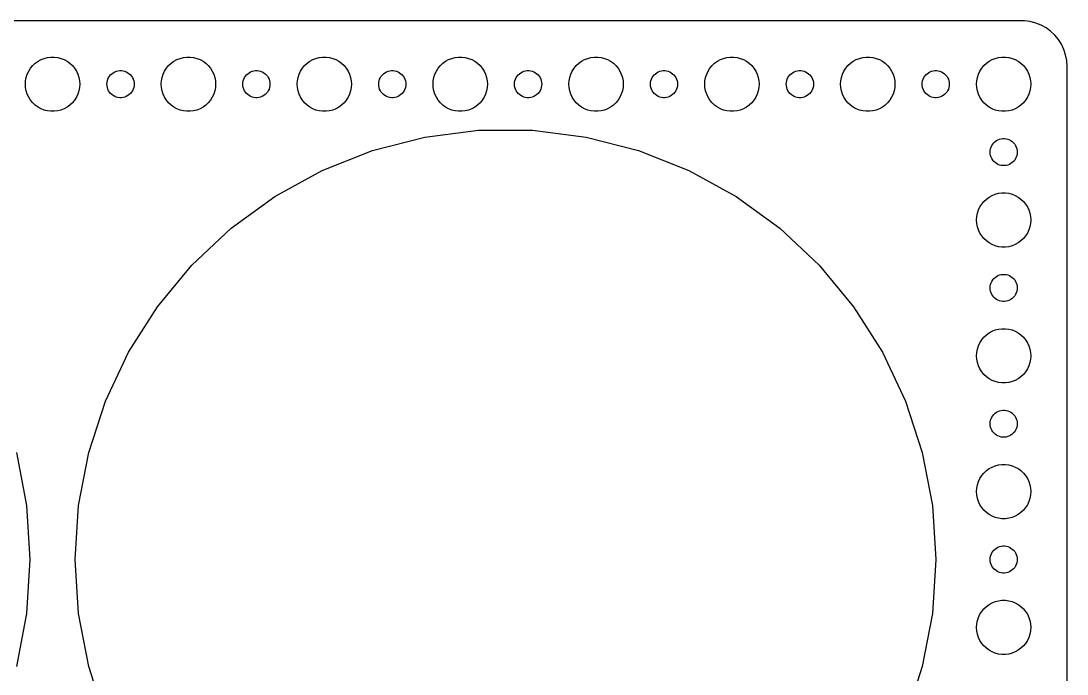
# Model space of a CAD drawing. Header units: metres. Extents: x -112 to 112, y -59 to 59.
# Drawn here: x -3.5 to 112, y -12.7 to 59.5 of the extents above; entities that cross this region are included whole.
import ezdxf

# ---------------------------------------------------------------- set-up
doc = ezdxf.new("R2010")
doc.units = ezdxf.units.M

msp = doc.modelspace()

# ---------------------------------------------------------------- linework, layer by layer
for p, q in [((107.314, 59.4901), (-107.314, 59.4901)), ((107.937, 59.4114), (107.314, 59.4901)), ((108.545, 59.2553), (107.937, 59.4114)), ((109.129, 59.0241), (108.545, 59.2553)), ((109.679, 58.7216), (109.129, 59.0241)), ((110.187, 58.3526), (109.679, 58.7216)), ((110.645, 57.9227), (110.187, 58.3526)), ((111.045, 57.4389), (110.645, 57.9227)), ((111.382, 56.9088), (111.045, 57.4389)), ((111.649, 56.3406), (111.382, 56.9088)), ((-0.92705, 55.3532), (-0.56213, 55.4469)), ((-0.56213, 55.4469), (-0.18837, 55.4941)), ((-0.18837, 55.4941), (0.18837, 55.4941)), ((0.18837, 55.4941), (0.56213, 55.4469)), ((0.56213, 55.4469), (0.92705, 55.3532)), ((14.0729, 55.3532), (14.4379, 55.4469)), ((14.4379, 55.4469), (14.8116, 55.4941)), ((14.8116, 55.4941), (15.1884, 55.4941)), ((15.1884, 55.4941), (15.5621, 55.4469)), ((15.5621, 55.4469), (15.927, 55.3532)), ((29.0729, 55.3532), (29.4379, 55.4469)), ((29.4379, 55.4469), (29.8116, 55.4941)), ((29.8116, 55.4941), (30.1884, 55.4941)), ((30.1884, 55.4941), (30.5621, 55.4469)), ((30.5621, 55.4469), (30.927, 55.3532)), ((44.0729, 55.3532), (44.4379, 55.4469)), ((44.4379, 55.4469), (44.8116, 55.4941)), ((44.8116, 55.4941), (45.1884, 55.4941)), ((45.1884, 55.4941), (45.5621, 55.4469)), ((45.5621, 55.4469), (45.927, 55.3532)), ((59.0729, 55.3532), (59.4379, 55.4469)), ((59.4379, 55.4469), (59.8116, 55.4941)), ((59.8116, 55.4941), (60.1884, 55.4941)), ((60.1884, 55.4941), (60.5621, 55.4469)), ((60.5621, 55.4469), (60.927, 55.3532)), ((74.073, 55.3532), (74.4379, 55.4469)), ((74.4379, 55.4469), (74.8116, 55.4941)), ((74.8116, 55.4941), (75.1884, 55.4941)), ((75.1884, 55.4941), (75.5621, 55.4469)), ((75.5621, 55.4469), (75.927, 55.3532)), ((89.073, 55.3532), (89.4379, 55.4469)), ((89.4379, 55.4469), (89.8116, 55.4941)), ((89.8116, 55.4941), (90.1884, 55.4941)), ((90.1884, 55.4941), (90.5621, 55.4469)), ((90.5621, 55.4469), (90.927, 55.3532)), ((104.073, 55.3532), (104.438, 55.4469)), ((104.438, 55.4469), (104.812, 55.4941)), ((104.812, 55.4941), (105.188, 55.4941)), ((105.188, 55.4941), (105.562, 55.4469)), ((105.562, 55.4469), (105.927, 55.3532)), ((111.843, 55.7434), (111.649, 56.3406)), ((111.961, 55.1267), (111.843, 55.7434)), ((-2.42705, 54.2634), (-2.1869, 54.5536)), ((-2.1869, 54.5536), (-1.91226, 54.8115)), ((-1.91226, 54.8115), (-1.60747, 55.033)), ((-1.60747, 55.033), (-1.27733, 55.2145)), ((-1.27733, 55.2145), (-0.92705, 55.3532)), ((0.92705, 55.3532), (1.27733, 55.2145)), ((1.27733, 55.2145), (1.60747, 55.033)), ((1.60747, 55.033), (1.91226, 54.8115)), ((1.91226, 54.8115), (2.1869, 54.5536)), ((2.1869, 54.5536), (2.42705, 54.2634)), ((12.5729, 54.2634), (12.8131, 54.5536)), ((12.8131, 54.5536), (13.0877, 54.8115)), ((13.0877, 54.8115), (13.3925, 55.033)), ((13.3925, 55.033), (13.7227, 55.2145)), ((13.7227, 55.2145), (14.0729, 55.3532)), ((15.927, 55.3532), (16.2773, 55.2145)), ((16.2773, 55.2145), (16.6075, 55.033)), ((16.6075, 55.033), (16.9123, 54.8115)), ((16.9123, 54.8115), (17.1869, 54.5536)), ((17.1869, 54.5536), (17.427, 54.2634)), ((27.5729, 54.2634), (27.8131, 54.5536)), ((27.8131, 54.5536), (28.0877, 54.8115)), ((28.0877, 54.8115), (28.3925, 55.033)), ((28.3925, 55.033), (28.7227, 55.2145)), ((28.7227, 55.2145), (29.0729, 55.3532)), ((30.927, 55.3532), (31.2773, 55.2145)), ((31.2773, 55.2145), (31.6075, 55.033)), ((31.6075, 55.033), (31.9123, 54.8115)), ((31.9123, 54.8115), (32.1869, 54.5536)), ((32.1869, 54.5536), (32.427, 54.2634)), ((42.5729, 54.2634), (42.8131, 54.5536)), ((42.8131, 54.5536), (43.0877, 54.8115)), ((43.0877, 54.8115), (43.3925, 55.033)), ((43.3925, 55.033), (43.7227, 55.2145)), ((43.7227, 55.2145), (44.0729, 55.3532)), ((45.927, 55.3532), (46.2773, 55.2145)), ((46.2773, 55.2145), (46.6075, 55.033)), ((46.6075, 55.033), (46.9123, 54.8115)), ((46.9123, 54.8115), (47.1869, 54.5536)), ((47.1869, 54.5536), (47.427, 54.2634)), ((57.5729, 54.2634), (57.8131, 54.5536)), ((57.8131, 54.5536), (58.0877, 54.8115)), ((58.0877, 54.8115), (58.3925, 55.033)), ((58.3925, 55.033), (58.7227, 55.2145)), ((58.7227, 55.2145), (59.0729, 55.3532)), ((60.927, 55.3532), (61.2773, 55.2145)), ((61.2773, 55.2145), (61.6075, 55.033)), ((61.6075, 55.033), (61.9123, 54.8115)), ((61.9123, 54.8115), (62.1869, 54.5536)), ((62.1869, 54.5536), (62.427, 54.2634)), ((72.573, 54.2634), (72.8131, 54.5536)), ((72.8131, 54.5536), (73.0877, 54.8115)), ((73.0877, 54.8115), (73.3925, 55.033)), ((73.3925, 55.033), (73.7227, 55.2145)), ((73.7227, 55.2145), (74.073, 55.3532)), ((75.927, 55.3532), (76.2773, 55.2145)), ((76.2773, 55.2145), (76.6075, 55.033)), ((76.6075, 55.033), (76.9123, 54.8115)), ((76.9123, 54.8115), (77.1869, 54.5536)), ((77.1869, 54.5536), (77.427, 54.2634)), ((87.573, 54.2634), (87.8131, 54.5536)), ((87.8131, 54.5536), (88.0877, 54.8115)), ((88.0877, 54.8115), (88.3925, 55.033)), ((88.3925, 55.033), (88.7227, 55.2145)), ((88.7227, 55.2145), (89.073, 55.3532)), ((90.927, 55.3532), (91.2773, 55.2145)), ((91.2773, 55.2145), (91.6075, 55.033)), ((91.6075, 55.033), (91.9123, 54.8115)), ((91.9123, 54.8115), (92.1869, 54.5536)), ((92.1869, 54.5536), (92.427, 54.2634)), ((102.573, 54.2634), (102.813, 54.5536)), ((102.813, 54.5536), (103.088, 54.8115)), ((103.088, 54.8115), (103.393, 55.033)), ((103.393, 55.033), (103.723, 55.2145)), ((103.723, 55.2145), (104.073, 55.3532)), ((105.927, 55.3532), (106.277, 55.2145)), ((106.277, 55.2145), (106.607, 55.033)), ((106.607, 55.033), (106.912, 54.8115)), ((106.912, 54.8115), (107.187, 54.5536)), ((107.187, 54.5536), (107.427, 54.2634)), ((112, 54.5), (111.961, 55.1267)), ((112, -54.5), (112, 54.5)), ((-2.97633, 52.876), (-2.90575, 53.2461)), ((-2.90575, 53.2461), (-2.78932, 53.6044)), ((-2.78932, 53.6044), (-2.62891, 53.9453)), ((-2.62891, 53.9453), (-2.42705, 54.2634)), ((2.42705, 54.2634), (2.62891, 53.9453)), ((2.62891, 53.9453), (2.78932, 53.6044)), ((2.78932, 53.6044), (2.90575, 53.2461)), ((2.90575, 53.2461), (2.97633, 52.876)), ((6.10533, 53.0522), (6.18553, 53.2226)), ((6.18553, 53.2226), (6.28647, 53.3817)), ((6.28647, 53.3817), (6.40654, 53.5268)), ((6.40654, 53.5268), (6.54385, 53.6558)), ((6.54385, 53.6558), (6.69626, 53.7665)), ((6.69626, 53.7665), (6.86133, 53.8572)), ((6.86133, 53.8572), (7.03647, 53.9266)), ((7.03647, 53.9266), (7.21892, 53.9734)), ((7.21892, 53.9734), (7.40581, 53.997)), ((7.40581, 53.997), (7.59418, 53.997)), ((7.59418, 53.997), (7.78107, 53.9734)), ((7.78107, 53.9734), (7.96352, 53.9266)), ((7.96352, 53.9266), (8.13866, 53.8572)), ((8.13866, 53.8572), (8.30373, 53.7665)), ((8.30373, 53.7665), (8.45613, 53.6558)), ((8.45613, 53.6558), (8.59344, 53.5268)), ((8.59344, 53.5268), (8.71352, 53.3817)), ((8.71352, 53.3817), (8.81445, 53.2226)), ((8.81445, 53.2226), (8.89465, 53.0522)), ((12.0237, 52.876), (12.0942, 53.2461)), ((12.0942, 53.2461), (12.2107, 53.6044)), ((12.2107, 53.6044), (12.3711, 53.9453)), ((12.3711, 53.9453), (12.5729, 54.2634)), ((17.427, 54.2634), (17.6289, 53.9453)), ((17.6289, 53.9453), (17.7893, 53.6044)), ((17.7893, 53.6044), (17.9057, 53.2461)), ((17.9057, 53.2461), (17.9763, 52.876)), ((21.1053, 53.0522), (21.1855, 53.2226)), ((21.1855, 53.2226), (21.2865, 53.3817)), ((21.2865, 53.3817), (21.4065, 53.5268)), ((21.4065, 53.5268), (21.5439, 53.6558)), ((21.5439, 53.6558), (21.6963, 53.7665)), ((21.6963, 53.7665), (21.8613, 53.8572)), ((21.8613, 53.8572), (22.0365, 53.9266)), ((22.0365, 53.9266), (22.2189, 53.9734)), ((22.2189, 53.9734), (22.4058, 53.997)), ((22.4058, 53.997), (22.5942, 53.997)), ((22.5942, 53.997), (22.7811, 53.9734)), ((22.7811, 53.9734), (22.9635, 53.9266)), ((22.9635, 53.9266), (23.1387, 53.8572)), ((23.1387, 53.8572), (23.3037, 53.7665)), ((23.3037, 53.7665), (23.4561, 53.6558)), ((23.4561, 53.6558), (23.5934, 53.5268)), ((23.5934, 53.5268), (23.7135, 53.3817)), ((23.7135, 53.3817), (23.8145, 53.2226)), ((23.8145, 53.2226), (23.8947, 53.0522)), ((27.0237, 52.876), (27.0942, 53.2461)), ((27.0942, 53.2461), (27.2107, 53.6044)), ((27.2107, 53.6044), (27.3711, 53.9453)), ((27.3711, 53.9453), (27.5729, 54.2634)), ((32.427, 54.2634), (32.6289, 53.9453)), ((32.6289, 53.9453), (32.7893, 53.6044)), ((32.7893, 53.6044), (32.9057, 53.2461)), ((32.9057, 53.2461), (32.9763, 52.876)), ((36.1053, 53.0522), (36.1855, 53.2226)), ((36.1855, 53.2226), (36.2865, 53.3817)), ((36.2865, 53.3817), (36.4065, 53.5268)), ((36.4065, 53.5268), (36.5439, 53.6558)), ((36.5439, 53.6558), (36.6963, 53.7665)), ((36.6963, 53.7665), (36.8613, 53.8572)), ((36.8613, 53.8572), (37.0365, 53.9266)), ((37.0365, 53.9266), (37.2189, 53.9734)), ((37.2189, 53.9734), (37.4058, 53.997)), ((37.4058, 53.997), (37.5942, 53.997)), ((37.5942, 53.997), (37.7811, 53.9734)), ((37.7811, 53.9734), (37.9635, 53.9266)), ((37.9635, 53.9266), (38.1387, 53.8572)), ((38.1387, 53.8572), (38.3037, 53.7665)), ((38.3037, 53.7665), (38.4561, 53.6558)), ((38.4561, 53.6558), (38.5934, 53.5268)), ((38.5934, 53.5268), (38.7135, 53.3817)), ((38.7135, 53.3817), (38.8145, 53.2226)), ((38.8145, 53.2226), (38.8947, 53.0522)), ((42.0237, 52.876), (42.0942, 53.2461)), ((42.0942, 53.2461), (42.2107, 53.6044)), ((42.2107, 53.6044), (42.3711, 53.9453)), ((42.3711, 53.9453), (42.5729, 54.2634)), ((47.427, 54.2634), (47.6289, 53.9453)), ((47.6289, 53.9453), (47.7893, 53.6044)), ((47.7893, 53.6044), (47.9057, 53.2461)), ((47.9057, 53.2461), (47.9763, 52.876)), ((51.1053, 53.0522), (51.1855, 53.2226)), ((51.1855, 53.2226), (51.2865, 53.3817)), ((51.2865, 53.3817), (51.4065, 53.5268)), ((51.4065, 53.5268), (51.5439, 53.6558)), ((51.5439, 53.6558), (51.6963, 53.7665)), ((51.6963, 53.7665), (51.8613, 53.8572)), ((51.8613, 53.8572), (52.0365, 53.9266)), ((52.0365, 53.9266), (52.2189, 53.9734)), ((52.2189, 53.9734), (52.4058, 53.997)), ((52.4058, 53.997), (52.5942, 53.997)), ((52.5942, 53.997), (52.7811, 53.9734)), ((52.7811, 53.9734), (52.9635, 53.9266)), ((52.9635, 53.9266), (53.1387, 53.8572)), ((53.1387, 53.8572), (53.3037, 53.7665)), ((53.3037, 53.7665), (53.4561, 53.6558)), ((53.4561, 53.6558), (53.5934, 53.5268)), ((53.5934, 53.5268), (53.7135, 53.3817)), ((53.7135, 53.3817), (53.8145, 53.2226)), ((53.8145, 53.2226), (53.8947, 53.0522)), ((57.0237, 52.876), (57.0942, 53.2461)), ((57.0942, 53.2461), (57.2107, 53.6044)), ((57.2107, 53.6044), (57.3711, 53.9453)), ((57.3711, 53.9453), (57.5729, 54.2634)), ((62.427, 54.2634), (62.6289, 53.9453)), ((62.6289, 53.9453), (62.7893, 53.6044)), ((62.7893, 53.6044), (62.9057, 53.2461)), ((62.9057, 53.2461), (62.9763, 52.876)), ((66.1053, 53.0522), (66.1855, 53.2226)), ((66.1855, 53.2226), (66.2865, 53.3817)), ((66.2865, 53.3817), (66.4065, 53.5268)), ((66.4065, 53.5268), (66.5439, 53.6558)), ((66.5439, 53.6558), (66.6963, 53.7665)), ((66.6963, 53.7665), (66.8613, 53.8572)), ((66.8613, 53.8572), (67.0365, 53.9266)), ((67.0365, 53.9266), (67.2189, 53.9734)), ((67.2189, 53.9734), (67.4058, 53.997)), ((67.4058, 53.997), (67.5942, 53.997)), ((67.5942, 53.997), (67.7811, 53.9734)), ((67.7811, 53.9734), (67.9635, 53.9266)), ((67.9635, 53.9266), (68.1387, 53.8572)), ((68.1387, 53.8572), (68.3037, 53.7665)), ((68.3037, 53.7665), (68.4561, 53.6558)), ((68.4561, 53.6558), (68.5934, 53.5268)), ((68.5934, 53.5268), (68.7135, 53.3817)), ((68.7135, 53.3817), (68.8145, 53.2226)), ((68.8145, 53.2226), (68.8947, 53.0522)), ((72.0237, 52.876), (72.0943, 53.2461)), ((72.0943, 53.2461), (72.2107, 53.6044)), ((72.2107, 53.6044), (72.3711, 53.9453)), ((72.3711, 53.9453), (72.573, 54.2634)), ((77.427, 54.2634), (77.6289, 53.9453)), ((77.6289, 53.9453), (77.7893, 53.6044)), ((77.7893, 53.6044), (77.9057, 53.2461)), ((77.9057, 53.2461), (77.9763, 52.876)), ((81.1053, 53.0522), (81.1855, 53.2226)), ((81.1855, 53.2226), (81.2865, 53.3817)), ((81.2865, 53.3817), (81.4065, 53.5268)), ((81.4065, 53.5268), (81.5439, 53.6558)), ((81.5439, 53.6558), (81.6963, 53.7665)), ((81.6963, 53.7665), (81.8613, 53.8572)), ((81.8613, 53.8572), (82.0365, 53.9266)), ((82.0365, 53.9266), (82.2189, 53.9734)), ((82.2189, 53.9734), (82.4058, 53.997)), ((82.4058, 53.997), (82.5942, 53.997)), ((82.5942, 53.997), (82.7811, 53.9734)), ((82.7811, 53.9734), (82.9635, 53.9266)), ((82.9635, 53.9266), (83.1387, 53.8572)), ((83.1387, 53.8572), (83.3037, 53.7665)), ((83.3037, 53.7665), (83.4561, 53.6558)), ((83.4561, 53.6558), (83.5934, 53.5268)), ((83.5934, 53.5268), (83.7135, 53.3817)), ((83.7135, 53.3817), (83.8145, 53.2226)), ((83.8145, 53.2226), (83.8947, 53.0522)), ((87.0237, 52.876), (87.0943, 53.2461)), ((87.0943, 53.2461), (87.2107, 53.6044)), ((87.2107, 53.6044), (87.3711, 53.9453)), ((87.3711, 53.9453), (87.573, 54.2634)), ((92.427, 54.2634), (92.6289, 53.9453)), ((92.6289, 53.9453), (92.7893, 53.6044)), ((92.7893, 53.6044), (92.9057, 53.2461)), ((92.9057, 53.2461), (92.9763, 52.876)), ((96.1053, 53.0522), (96.1855, 53.2226)), ((96.1855, 53.2226), (96.2865, 53.3817)), ((96.2865, 53.3817), (96.4065, 53.5268)), ((96.4065, 53.5268), (96.5439, 53.6558)), ((96.5439, 53.6558), (96.6963, 53.7665)), ((96.6963, 53.7665), (96.8613, 53.8572)), ((96.8613, 53.8572), (97.0365, 53.9266)), ((97.0365, 53.9266), (97.2189, 53.9734)), ((97.2189, 53.9734), (97.4058, 53.997)), ((97.4058, 53.997), (97.5942, 53.997)), ((97.5942, 53.997), (97.7811, 53.9734)), ((97.7811, 53.9734), (97.9635, 53.9266)), ((97.9635, 53.9266), (98.1387, 53.8572)), ((98.1387, 53.8572), (98.3037, 53.7665)), ((98.3037, 53.7665), (98.4561, 53.6558)), ((98.4561, 53.6558), (98.5934, 53.5268)), ((98.5934, 53.5268), (98.7135, 53.3817)), ((98.7135, 53.3817), (98.8145, 53.2226)), ((98.8145, 53.2226), (98.8947, 53.0522)), ((102.024, 52.876), (102.094, 53.2461)), ((102.094, 53.2461), (102.211, 53.6044)), ((102.211, 53.6044), (102.371, 53.9453)), ((102.371, 53.9453), (102.573, 54.2634)), ((107.427, 54.2634), (107.629, 53.9453)), ((107.629, 53.9453), (107.789, 53.6044)), ((107.789, 53.6044), (107.906, 53.2461)), ((107.906, 53.2461), (107.976, 52.876)), ((-3, 52.5), (-2.97633, 52.876)), ((-2.97633, 52.124), (-3, 52.5)), ((-2.90575, 51.7539), (-2.97633, 52.124)), ((2.97633, 52.124), (2.90575, 51.7539)), ((2.97633, 52.876), (3, 52.5)), ((3, 52.5), (2.97633, 52.124)), ((6, 52.5), (6.01183, 52.688)), ((6.01183, 52.312), (6, 52.5)), ((6.01183, 52.688), (6.04712, 52.873)), ((6.04712, 52.127), (6.01183, 52.312)), ((6.04712, 52.873), (6.10533, 53.0522)), ((6.10533, 51.9478), (6.04712, 52.127)), ((8.89465, 53.0522), (8.95287, 52.873)), ((8.95287, 52.127), (8.89465, 51.9478)), ((8.95287, 52.873), (8.98816, 52.688)), ((8.98816, 52.312), (8.95287, 52.127)), ((8.98816, 52.688), (9, 52.5)), ((9, 52.5), (8.98816, 52.312)), ((12, 52.5), (12.0237, 52.876)), ((12.0237, 52.124), (12, 52.5)), ((12.0942, 51.7539), (12.0237, 52.124)), ((17.9763, 52.124), (17.9057, 51.7539)), ((17.9763, 52.876), (18, 52.5)), ((18, 52.5), (17.9763, 52.124)), ((21, 52.5), (21.0118, 52.688)), ((21.0118, 52.312), (21, 52.5)), ((21.0118, 52.688), (21.0471, 52.873)), ((21.0471, 52.127), (21.0118, 52.312)), ((21.0471, 52.873), (21.1053, 53.0522)), ((21.1053, 51.9478), (21.0471, 52.127)), ((23.8947, 53.0522), (23.9529, 52.873)), ((23.9529, 52.127), (23.8947, 51.9478)), ((23.9529, 52.873), (23.9882, 52.688)), ((23.9882, 52.312), (23.9529, 52.127)), ((23.9882, 52.688), (24, 52.5)), ((24, 52.5), (23.9882, 52.312)), ((27, 52.5), (27.0237, 52.876)), ((27.0237, 52.124), (27, 52.5)), ((27.0942, 51.7539), (27.0237, 52.124)), ((32.9763, 52.124), (32.9057, 51.7539)), ((32.9763, 52.876), (33, 52.5)), ((33, 52.5), (32.9763, 52.124)), ((36, 52.5), (36.0118, 52.688)), ((36.0118, 52.312), (36, 52.5)), ((36.0118, 52.688), (36.0471, 52.873)), ((36.0471, 52.127), (36.0118, 52.312)), ((36.0471, 52.873), (36.1053, 53.0522)), ((36.1053, 51.9478), (36.0471, 52.127)), ((38.8947, 53.0522), (38.9529, 52.873)), ((38.9529, 52.127), (38.8947, 51.9478)), ((38.9529, 52.873), (38.9882, 52.688)), ((38.9882, 52.312), (38.9529, 52.127)), ((38.9882, 52.688), (39, 52.5)), ((39, 52.5), (38.9882, 52.312)), ((42, 52.5), (42.0237, 52.876)), ((42.0237, 52.124), (42, 52.5)), ((42.0942, 51.7539), (42.0237, 52.124)), ((47.9763, 52.124), (47.9057, 51.7539)), ((47.9763, 52.876), (48, 52.5)), ((48, 52.5), (47.9763, 52.124)), ((51, 52.5), (51.0118, 52.688)), ((51.0118, 52.312), (51, 52.5)), ((51.0118, 52.688), (51.0471, 52.873)), ((51.0471, 52.127), (51.0118, 52.312)), ((51.0471, 52.873), (51.1053, 53.0522)), ((51.1053, 51.9478), (51.0471, 52.127)), ((53.8947, 53.0522), (53.9529, 52.873)), ((53.9529, 52.127), (53.8947, 51.9478)), ((53.9529, 52.873), (53.9882, 52.688)), ((53.9882, 52.312), (53.9529, 52.127)), ((53.9882, 52.688), (54, 52.5)), ((54, 52.5), (53.9882, 52.312)), ((57, 52.5), (57.0237, 52.876)), ((57.0237, 52.124), (57, 52.5)), ((57.0942, 51.7539), (57.0237, 52.124)), ((62.9763, 52.124), (62.9057, 51.7539)), ((62.9763, 52.876), (63, 52.5)), ((63, 52.5), (62.9763, 52.124)), ((66, 52.5), (66.0118, 52.688)), ((66.0118, 52.312), (66, 52.5)), ((66.0118, 52.688), (66.0471, 52.873)), ((66.0471, 52.127), (66.0118, 52.312)), ((66.0471, 52.873), (66.1053, 53.0522)), ((66.1053, 51.9478), (66.0471, 52.127)), ((68.8947, 53.0522), (68.9529, 52.873)), ((68.9529, 52.127), (68.8947, 51.9478)), ((68.9529, 52.873), (68.9882, 52.688)), ((68.9882, 52.312), (68.9529, 52.127)), ((68.9882, 52.688), (69, 52.5)), ((69, 52.5), (68.9882, 52.312)), ((72, 52.5), (72.0237, 52.876)), ((72.0237, 52.124), (72, 52.5)), ((72.0943, 51.7539), (72.0237, 52.124)), ((77.9763, 52.124), (77.9057, 51.7539)), ((77.9763, 52.876), (78, 52.5)), ((78, 52.5), (77.9763, 52.124)), ((81, 52.5), (81.0118, 52.688)), ((81.0118, 52.312), (81, 52.5)), ((81.0118, 52.688), (81.0471, 52.873)), ((81.0471, 52.127), (81.0118, 52.312)), ((81.0471, 52.873), (81.1053, 53.0522)), ((81.1053, 51.9478), (81.0471, 52.127)), ((83.8947, 53.0522), (83.9529, 52.873)), ((83.9529, 52.127), (83.8947, 51.9478)), ((83.9529, 52.873), (83.9882, 52.688)), ((83.9882, 52.312), (83.9529, 52.127)), ((83.9882, 52.688), (84, 52.5)), ((84, 52.5), (83.9882, 52.312)), ((87, 52.5), (87.0237, 52.876)), ((87.0237, 52.124), (87, 52.5)), ((87.0943, 51.7539), (87.0237, 52.124)), ((92.9763, 52.124), (92.9057, 51.7539)), ((92.9763, 52.876), (93, 52.5)), ((93, 52.5), (92.9763, 52.124)), ((96, 52.5), (96.0118, 52.688)), ((96.0118, 52.312), (96, 52.5)), ((96.0118, 52.688), (96.0471, 52.873)), ((96.0471, 52.127), (96.0118, 52.312)), ((96.0471, 52.873), (96.1053, 53.0522)), ((96.1053, 51.9478), (96.0471, 52.127)), ((98.8947, 53.0522), (98.9529, 52.873)), ((98.9529, 52.127), (98.8947, 51.9478)), ((98.9529, 52.873), (98.9882, 52.688)), ((98.9882, 52.312), (98.9529, 52.127)), ((98.9882, 52.688), (99, 52.5)), ((99, 52.5), (98.9882, 52.312)), ((102, 52.5), (102.024, 52.876)), ((102.024, 52.124), (102, 52.5)), ((102.094, 51.7539), (102.024, 52.124)), ((107.976, 52.124), (107.906, 51.7539)), ((107.976, 52.876), (108, 52.5)), ((108, 52.5), (107.976, 52.124)), ((-2.78932, 51.3956), (-2.90575, 51.7539)), ((-2.62891, 51.0547), (-2.78932, 51.3956)), ((-2.42705, 50.7366), (-2.62891, 51.0547)), ((2.62891, 51.0547), (2.42705, 50.7366)), ((2.78932, 51.3956), (2.62891, 51.0547)), ((2.90575, 51.7539), (2.78932, 51.3956)), ((6.18553, 51.7774), (6.10533, 51.9478)), ((6.28647, 51.6183), (6.18553, 51.7774)), ((6.40654, 51.4732), (6.28647, 51.6183)), ((6.54385, 51.3442), (6.40654, 51.4732)), ((6.69626, 51.2335), (6.54385, 51.3442)), ((6.86133, 51.1428), (6.69626, 51.2335)), ((7.03647, 51.0734), (6.86133, 51.1428)), ((7.21892, 51.0266), (7.03647, 51.0734)), ((7.40581, 51.003), (7.21892, 51.0266)), ((7.59418, 51.003), (7.40581, 51.003)), ((7.78107, 51.0266), (7.59418, 51.003)), ((7.96352, 51.0734), (7.78107, 51.0266)), ((8.13866, 51.1428), (7.96352, 51.0734)), ((8.30373, 51.2335), (8.13866, 51.1428)), ((8.45613, 51.3442), (8.30373, 51.2335)), ((8.59344, 51.4732), (8.45613, 51.3442)), ((8.71352, 51.6183), (8.59344, 51.4732)), ((8.81445, 51.7774), (8.71352, 51.6183)), ((8.89465, 51.9478), (8.81445, 51.7774)), ((12.2107, 51.3956), (12.0942, 51.7539)), ((12.3711, 51.0547), (12.2107, 51.3956)), ((12.5729, 50.7366), (12.3711, 51.0547)), ((17.6289, 51.0547), (17.427, 50.7366)), ((17.7893, 51.3956), (17.6289, 51.0547)), ((17.9057, 51.7539), (17.7893, 51.3956)), ((21.1855, 51.7774), (21.1053, 51.9478)), ((21.2865, 51.6183), (21.1855, 51.7774)), ((21.4065, 51.4732), (21.2865, 51.6183)), ((21.5439, 51.3442), (21.4065, 51.4732)), ((21.6963, 51.2335), (21.5439, 51.3442)), ((21.8613, 51.1428), (21.6963, 51.2335)), ((22.0365, 51.0734), (21.8613, 51.1428)), ((22.2189, 51.0266), (22.0365, 51.0734)), ((22.4058, 51.003), (22.2189, 51.0266)), ((22.5942, 51.003), (22.4058, 51.003)), ((22.7811, 51.0266), (22.5942, 51.003)), ((22.9635, 51.0734), (22.7811, 51.0266)), ((23.1387, 51.1428), (22.9635, 51.0734)), ((23.3037, 51.2335), (23.1387, 51.1428)), ((23.4561, 51.3442), (23.3037, 51.2335)), ((23.5934, 51.4732), (23.4561, 51.3442)), ((23.7135, 51.6183), (23.5934, 51.4732)), ((23.8145, 51.7774), (23.7135, 51.6183)), ((23.8947, 51.9478), (23.8145, 51.7774)), ((27.2107, 51.3956), (27.0942, 51.7539)), ((27.3711, 51.0547), (27.2107, 51.3956)), ((27.5729, 50.7366), (27.3711, 51.0547)), ((32.6289, 51.0547), (32.427, 50.7366)), ((32.7893, 51.3956), (32.6289, 51.0547)), ((32.9057, 51.7539), (32.7893, 51.3956)), ((36.1855, 51.7774), (36.1053, 51.9478)), ((36.2865, 51.6183), (36.1855, 51.7774)), ((36.4065, 51.4732), (36.2865, 51.6183)), ((36.5439, 51.3442), (36.4065, 51.4732)), ((36.6963, 51.2335), (36.5439, 51.3442)), ((36.8613, 51.1428), (36.6963, 51.2335)), ((37.0365, 51.0734), (36.8613, 51.1428)), ((37.2189, 51.0266), (37.0365, 51.0734)), ((37.4058, 51.003), (37.2189, 51.0266)), ((37.5942, 51.003), (37.4058, 51.003)), ((37.7811, 51.0266), (37.5942, 51.003)), ((37.9635, 51.0734), (37.7811, 51.0266)), ((38.1387, 51.1428), (37.9635, 51.0734)), ((38.3037, 51.2335), (38.1387, 51.1428)), ((38.4561, 51.3442), (38.3037, 51.2335)), ((38.5934, 51.4732), (38.4561, 51.3442)), ((38.7135, 51.6183), (38.5934, 51.4732)), ((38.8145, 51.7774), (38.7135, 51.6183)), ((38.8947, 51.9478), (38.8145, 51.7774)), ((42.2107, 51.3956), (42.0942, 51.7539)), ((42.3711, 51.0547), (42.2107, 51.3956)), ((42.5729, 50.7366), (42.3711, 51.0547)), ((47.6289, 51.0547), (47.427, 50.7366)), ((47.7893, 51.3956), (47.6289, 51.0547)), ((47.9057, 51.7539), (47.7893, 51.3956)), ((51.1855, 51.7774), (51.1053, 51.9478)), ((51.2865, 51.6183), (51.1855, 51.7774)), ((51.4065, 51.4732), (51.2865, 51.6183)), ((51.5439, 51.3442), (51.4065, 51.4732)), ((51.6963, 51.2335), (51.5439, 51.3442)), ((51.8613, 51.1428), (51.6963, 51.2335)), ((52.0365, 51.0734), (51.8613, 51.1428)), ((52.2189, 51.0266), (52.0365, 51.0734)), ((52.4058, 51.003), (52.2189, 51.0266)), ((52.5942, 51.003), (52.4058, 51.003)), ((52.7811, 51.0266), (52.5942, 51.003)), ((52.9635, 51.0734), (52.7811, 51.0266)), ((53.1387, 51.1428), (52.9635, 51.0734)), ((53.3037, 51.2335), (53.1387, 51.1428)), ((53.4561, 51.3442), (53.3037, 51.2335)), ((53.5934, 51.4732), (53.4561, 51.3442)), ((53.7135, 51.6183), (53.5934, 51.4732)), ((53.8145, 51.7774), (53.7135, 51.6183)), ((53.8947, 51.9478), (53.8145, 51.7774)), ((57.2107, 51.3956), (57.0942, 51.7539)), ((57.3711, 51.0547), (57.2107, 51.3956)), ((57.5729, 50.7366), (57.3711, 51.0547)), ((62.6289, 51.0547), (62.427, 50.7366)), ((62.7893, 51.3956), (62.6289, 51.0547)), ((62.9057, 51.7539), (62.7893, 51.3956)), ((66.1855, 51.7774), (66.1053, 51.9478)), ((66.2865, 51.6183), (66.1855, 51.7774)), ((66.4065, 51.4732), (66.2865, 51.6183)), ((66.5439, 51.3442), (66.4065, 51.4732)), ((66.6963, 51.2335), (66.5439, 51.3442)), ((66.8613, 51.1428), (66.6963, 51.2335)), ((67.0365, 51.0734), (66.8613, 51.1428)), ((67.2189, 51.0266), (67.0365, 51.0734)), ((67.4058, 51.003), (67.2189, 51.0266)), ((67.5942, 51.003), (67.4058, 51.003)), ((67.7811, 51.0266), (67.5942, 51.003)), ((67.9635, 51.0734), (67.7811, 51.0266)), ((68.1387, 51.1428), (67.9635, 51.0734)), ((68.3037, 51.2335), (68.1387, 51.1428)), ((68.4561, 51.3442), (68.3037, 51.2335)), ((68.5934, 51.4732), (68.4561, 51.3442)), ((68.7135, 51.6183), (68.5934, 51.4732)), ((68.8145, 51.7774), (68.7135, 51.6183)), ((68.8947, 51.9478), (68.8145, 51.7774)), ((72.2107, 51.3956), (72.0943, 51.7539)), ((72.3711, 51.0547), (72.2107, 51.3956)), ((72.573, 50.7366), (72.3711, 51.0547)), ((77.6289, 51.0547), (77.427, 50.7366)), ((77.7893, 51.3956), (77.6289, 51.0547)), ((77.9057, 51.7539), (77.7893, 51.3956)), ((81.1855, 51.7774), (81.1053, 51.9478)), ((81.2865, 51.6183), (81.1855, 51.7774)), ((81.4065, 51.4732), (81.2865, 51.6183)), ((81.5439, 51.3442), (81.4065, 51.4732)), ((81.6963, 51.2335), (81.5439, 51.3442)), ((81.8613, 51.1428), (81.6963, 51.2335)), ((82.0365, 51.0734), (81.8613, 51.1428)), ((82.2189, 51.0266), (82.0365, 51.0734)), ((82.4058, 51.003), (82.2189, 51.0266)), ((82.5942, 51.003), (82.4058, 51.003)), ((82.7811, 51.0266), (82.5942, 51.003)), ((82.9635, 51.0734), (82.7811, 51.0266)), ((83.1387, 51.1428), (82.9635, 51.0734)), ((83.3037, 51.2335), (83.1387, 51.1428)), ((83.4561, 51.3442), (83.3037, 51.2335)), ((83.5934, 51.4732), (83.4561, 51.3442)), ((83.7135, 51.6183), (83.5934, 51.4732)), ((83.8145, 51.7774), (83.7135, 51.6183)), ((83.8947, 51.9478), (83.8145, 51.7774)), ((87.2107, 51.3956), (87.0943, 51.7539)), ((87.3711, 51.0547), (87.2107, 51.3956)), ((87.573, 50.7366), (87.3711, 51.0547)), ((92.6289, 51.0547), (92.427, 50.7366)), ((92.7893, 51.3956), (92.6289, 51.0547)), ((92.9057, 51.7539), (92.7893, 51.3956)), ((96.1855, 51.7774), (96.1053, 51.9478)), ((96.2865, 51.6183), (96.1855, 51.7774)), ((96.4065, 51.4732), (96.2865, 51.6183)), ((96.5439, 51.3442), (96.4065, 51.4732)), ((96.6963, 51.2335), (96.5439, 51.3442)), ((96.8613, 51.1428), (96.6963, 51.2335)), ((97.0365, 51.0734), (96.8613, 51.1428)), ((97.2189, 51.0266), (97.0365, 51.0734)), ((97.4058, 51.003), (97.2189, 51.0266)), ((97.5942, 51.003), (97.4058, 51.003)), ((97.7811, 51.0266), (97.5942, 51.003)), ((97.9635, 51.0734), (97.7811, 51.0266)), ((98.1387, 51.1428), (97.9635, 51.0734)), ((98.3037, 51.2335), (98.1387, 51.1428)), ((98.4561, 51.3442), (98.3037, 51.2335)), ((98.5934, 51.4732), (98.4561, 51.3442)), ((98.7135, 51.6183), (98.5934, 51.4732)), ((98.8145, 51.7774), (98.7135, 51.6183)), ((98.8947, 51.9478), (98.8145, 51.7774)), ((102.211, 51.3956), (102.094, 51.7539)), ((102.371, 51.0547), (102.211, 51.3956)), ((102.573, 50.7366), (102.371, 51.0547)), ((107.629, 51.0547), (107.427, 50.7366)), ((107.789, 51.3956), (107.629, 51.0547)), ((107.906, 51.7539), (107.789, 51.3956)), ((-2.1869, 50.4464), (-2.42705, 50.7366)), ((-1.91226, 50.1885), (-2.1869, 50.4464)), ((-1.60747, 49.967), (-1.91226, 50.1885)), ((-1.27733, 49.7855), (-1.60747, 49.967)), ((-0.92705, 49.6468), (-1.27733, 49.7855)), ((1.27733, 49.7855), (0.92705, 49.6468)), ((1.60747, 49.967), (1.27733, 49.7855)), ((1.91226, 50.1885), (1.60747, 49.967)), ((2.1869, 50.4464), (1.91226, 50.1885)), ((2.42705, 50.7366), (2.1869, 50.4464)), ((12.8131, 50.4464), (12.5729, 50.7366)), ((13.0877, 50.1885), (12.8131, 50.4464)), ((13.3925, 49.967), (13.0877, 50.1885)), ((13.7227, 49.7855), (13.3925, 49.967)), ((14.0729, 49.6468), (13.7227, 49.7855)), ((16.2773, 49.7855), (15.927, 49.6468)), ((16.6075, 49.967), (16.2773, 49.7855)), ((16.9123, 50.1885), (16.6075, 49.967)), ((17.1869, 50.4464), (16.9123, 50.1885)), ((17.427, 50.7366), (17.1869, 50.4464)), ((27.8131, 50.4464), (27.5729, 50.7366)), ((28.0877, 50.1885), (27.8131, 50.4464)), ((28.3925, 49.967), (28.0877, 50.1885)), ((28.7227, 49.7855), (28.3925, 49.967)), ((29.0729, 49.6468), (28.7227, 49.7855)), ((31.2773, 49.7855), (30.927, 49.6468)), ((31.6075, 49.967), (31.2773, 49.7855)), ((31.9123, 50.1885), (31.6075, 49.967)), ((32.1869, 50.4464), (31.9123, 50.1885)), ((32.427, 50.7366), (32.1869, 50.4464)), ((42.8131, 50.4464), (42.5729, 50.7366)), ((43.0877, 50.1885), (42.8131, 50.4464)), ((43.3925, 49.967), (43.0877, 50.1885)), ((43.7227, 49.7855), (43.3925, 49.967)), ((44.0729, 49.6468), (43.7227, 49.7855)), ((46.2773, 49.7855), (45.927, 49.6468)), ((46.6075, 49.967), (46.2773, 49.7855)), ((46.9123, 50.1885), (46.6075, 49.967)), ((47.1869, 50.4464), (46.9123, 50.1885)), ((47.427, 50.7366), (47.1869, 50.4464)), ((57.8131, 50.4464), (57.5729, 50.7366)), ((58.0877, 50.1885), (57.8131, 50.4464)), ((58.3925, 49.967), (58.0877, 50.1885)), ((58.7227, 49.7855), (58.3925, 49.967)), ((59.0729, 49.6468), (58.7227, 49.7855)), ((61.2773, 49.7855), (60.927, 49.6468)), ((61.6075, 49.967), (61.2773, 49.7855)), ((61.9123, 50.1885), (61.6075, 49.967)), ((62.1869, 50.4464), (61.9123, 50.1885)), ((62.427, 50.7366), (62.1869, 50.4464)), ((72.8131, 50.4464), (72.573, 50.7366)), ((73.0877, 50.1885), (72.8131, 50.4464)), ((73.3925, 49.967), (73.0877, 50.1885)), ((73.7227, 49.7855), (73.3925, 49.967)), ((74.073, 49.6468), (73.7227, 49.7855)), ((76.2773, 49.7855), (75.927, 49.6468)), ((76.6075, 49.967), (76.2773, 49.7855)), ((76.9123, 50.1885), (76.6075, 49.967)), ((77.1869, 50.4464), (76.9123, 50.1885)), ((77.427, 50.7366), (77.1869, 50.4464)), ((87.8131, 50.4464), (87.573, 50.7366)), ((88.0877, 50.1885), (87.8131, 50.4464)), ((88.3925, 49.967), (88.0877, 50.1885)), ((88.7227, 49.7855), (88.3925, 49.967)), ((89.073, 49.6468), (88.7227, 49.7855)), ((91.2773, 49.7855), (90.927, 49.6468)), ((91.6075, 49.967), (91.2773, 49.7855)), ((91.9123, 50.1885), (91.6075, 49.967)), ((92.1869, 50.4464), (91.9123, 50.1885)), ((92.427, 50.7366), (92.1869, 50.4464)), ((102.813, 50.4464), (102.573, 50.7366)), ((103.088, 50.1885), (102.813, 50.4464)), ((103.393, 49.967), (103.088, 50.1885)), ((103.723, 49.7855), (103.393, 49.967)), ((104.073, 49.6468), (103.723, 49.7855)), ((106.277, 49.7855), (105.927, 49.6468)), ((106.607, 49.967), (106.277, 49.7855)), ((106.912, 50.1885), (106.607, 49.967)), ((107.187, 50.4464), (106.912, 50.1885)), ((107.427, 50.7366), (107.187, 50.4464)), ((-0.56213, 49.5531), (-0.92705, 49.6468)), ((-0.18837, 49.5059), (-0.56213, 49.5531)), ((0.18837, 49.5059), (-0.18837, 49.5059)), ((0.56213, 49.5531), (0.18837, 49.5059)), ((0.92705, 49.6468), (0.56213, 49.5531)), ((14.4379, 49.5531), (14.0729, 49.6468)), ((14.8116, 49.5059), (14.4379, 49.5531)), ((15.1884, 49.5059), (14.8116, 49.5059)), ((15.5621, 49.5531), (15.1884, 49.5059)), ((15.927, 49.6468), (15.5621, 49.5531)), ((29.4379, 49.5531), (29.0729, 49.6468)), ((29.8116, 49.5059), (29.4379, 49.5531)), ((30.1884, 49.5059), (29.8116, 49.5059)), ((30.5621, 49.5531), (30.1884, 49.5059)), ((30.927, 49.6468), (30.5621, 49.5531)), ((44.4379, 49.5531), (44.0729, 49.6468)), ((44.8116, 49.5059), (44.4379, 49.5531)), ((45.1884, 49.5059), (44.8116, 49.5059)), ((45.5621, 49.5531), (45.1884, 49.5059)), ((45.927, 49.6468), (45.5621, 49.5531)), ((59.4379, 49.5531), (59.0729, 49.6468)), ((59.8116, 49.5059), (59.4379, 49.5531)), ((60.1884, 49.5059), (59.8116, 49.5059)), ((60.5621, 49.5531), (60.1884, 49.5059)), ((60.927, 49.6468), (60.5621, 49.5531)), ((74.4379, 49.5531), (74.073, 49.6468)), ((74.8116, 49.5059), (74.4379, 49.5531)), ((75.1884, 49.5059), (74.8116, 49.5059)), ((75.5621, 49.5531), (75.1884, 49.5059)), ((75.927, 49.6468), (75.5621, 49.5531)), ((89.4379, 49.5531), (89.073, 49.6468)), ((89.8116, 49.5059), (89.4379, 49.5531)), ((90.1884, 49.5059), (89.8116, 49.5059)), ((90.5621, 49.5531), (90.1884, 49.5059)), ((90.927, 49.6468), (90.5621, 49.5531)), ((104.438, 49.5531), (104.073, 49.6468)), ((104.812, 49.5059), (104.438, 49.5531)), ((105.188, 49.5059), (104.812, 49.5059)), ((105.562, 49.5531), (105.188, 49.5059)), ((105.927, 49.6468), (105.562, 49.5531)), ((41.0994, 46.6586), (47.0174, 47.4063)), ((47.0174, 47.4063), (52.9825, 47.4063)), ((52.9825, 47.4063), (58.9006, 46.6586)), ((35.3217, 45.1752), (41.0994, 46.6586)), ((58.9006, 46.6586), (64.6783, 45.1752)), ((104.044, 46.1558), (104.196, 46.2665)), ((104.196, 46.2665), (104.361, 46.3572)), ((104.361, 46.3572), (104.536, 46.4266)), ((104.536, 46.4266), (104.719, 46.4734)), ((104.719, 46.4734), (104.906, 46.497)), ((104.906, 46.497), (105.094, 46.497)), ((105.094, 46.497), (105.281, 46.4734)), ((105.281, 46.4734), (105.464, 46.4266)), ((105.464, 46.4266), (105.639, 46.3572)), ((105.639, 46.3572), (105.804, 46.2665)), ((105.804, 46.2665), (105.956, 46.1558)), ((29.7755, 42.9793), (35.3217, 45.1752)), ((64.6783, 45.1752), (70.2245, 42.9793)), ((103.5, 45), (103.512, 45.188)), ((103.512, 45.188), (103.547, 45.373)), ((103.547, 45.373), (103.605, 45.5522)), ((103.605, 45.5522), (103.686, 45.7226)), ((103.686, 45.7226), (103.786, 45.8817)), ((103.786, 45.8817), (103.907, 46.0268)), ((103.907, 46.0268), (104.044, 46.1558)), ((105.956, 46.1558), (106.093, 46.0268)), ((106.093, 46.0268), (106.214, 45.8817)), ((106.214, 45.8817), (106.314, 45.7226)), ((106.314, 45.7226), (106.395, 45.5522)), ((106.395, 45.5522), (106.453, 45.373)), ((106.453, 45.373), (106.488, 45.188)), ((106.488, 45.188), (106.5, 45)), ((103.512, 44.812), (103.5, 45)), ((103.547, 44.627), (103.512, 44.812)), ((103.605, 44.4478), (103.547, 44.627)), ((103.686, 44.2774), (103.605, 44.4478)), ((103.786, 44.1183), (103.686, 44.2774)), ((103.907, 43.9732), (103.786, 44.1183)), ((104.044, 43.8442), (103.907, 43.9732)), ((106.093, 43.9732), (105.956, 43.8442)), ((106.214, 44.1183), (106.093, 43.9732)), ((106.314, 44.2774), (106.214, 44.1183)), ((106.395, 44.4478), (106.314, 44.2774)), ((106.453, 44.627), (106.395, 44.4478)), ((106.488, 44.812), (106.453, 44.627)), ((106.5, 45), (106.488, 44.812)), ((24.5482, 40.1056), (29.7755, 42.9793)), ((70.2245, 42.9793), (75.4518, 40.1056)), ((104.196, 43.7335), (104.044, 43.8442)), ((104.361, 43.6428), (104.196, 43.7335)), ((104.536, 43.5734), (104.361, 43.6428)), ((104.719, 43.5266), (104.536, 43.5734)), ((104.906, 43.503), (104.719, 43.5266)), ((105.094, 43.503), (104.906, 43.503)), ((105.281, 43.5266), (105.094, 43.503)), ((105.464, 43.5734), (105.281, 43.5266)), ((105.639, 43.6428), (105.464, 43.5734)), ((105.804, 43.7335), (105.639, 43.6428)), ((105.956, 43.8442), (105.804, 43.7335)), ((104.073, 40.3532), (104.438, 40.4469)), ((104.438, 40.4469), (104.812, 40.4941)), ((104.812, 40.4941), (105.188, 40.4941)), ((105.188, 40.4941), (105.562, 40.4469)), ((105.562, 40.4469), (105.927, 40.3532)), ((19.7224, 36.5994), (24.5482, 40.1056)), ((75.4518, 40.1056), (80.2776, 36.5994)), ((102.573, 39.2634), (102.813, 39.5536)), ((102.813, 39.5536), (103.088, 39.8115)), ((103.088, 39.8115), (103.393, 40.033)), ((103.393, 40.033), (103.723, 40.2145)), ((103.723, 40.2145), (104.073, 40.3532)), ((105.927, 40.3532), (106.277, 40.2145)), ((106.277, 40.2145), (106.607, 40.033)), ((106.607, 40.033), (106.912, 39.8115)), ((106.912, 39.8115), (107.187, 39.5536)), ((107.187, 39.5536), (107.427, 39.2634)), ((102.024, 37.876), (102.094, 38.2461)), ((102.094, 38.2461), (102.211, 38.6044)), ((102.211, 38.6044), (102.371, 38.9453)), ((102.371, 38.9453), (102.573, 39.2634)), ((107.427, 39.2634), (107.629, 38.9453)), ((107.629, 38.9453), (107.789, 38.6044)), ((107.789, 38.6044), (107.906, 38.2461)), ((107.906, 38.2461), (107.976, 37.876)), ((102, 37.5), (102.024, 37.876)), ((102.024, 37.124), (102, 37.5)), ((102.094, 36.7539), (102.024, 37.124)), ((107.976, 37.124), (107.906, 36.7539)), ((107.976, 37.876), (108, 37.5)), ((108, 37.5), (107.976, 37.124)), ((15.374, 32.516), (19.7224, 36.5994)), ((80.2776, 36.5994), (84.626, 32.516)), ((102.211, 36.3956), (102.094, 36.7539)), ((102.371, 36.0547), (102.211, 36.3956)), ((102.573, 35.7366), (102.371, 36.0547)), ((107.629, 36.0547), (107.427, 35.7366)), ((107.789, 36.3956), (107.629, 36.0547)), ((107.906, 36.7539), (107.789, 36.3956)), ((102.813, 35.4464), (102.573, 35.7366)), ((103.088, 35.1885), (102.813, 35.4464)), ((103.393, 34.967), (103.088, 35.1885)), ((103.723, 34.7855), (103.393, 34.967)), ((104.073, 34.6468), (103.723, 34.7855)), ((106.277, 34.7855), (105.927, 34.6468)), ((106.607, 34.967), (106.277, 34.7855)), ((106.912, 35.1885), (106.607, 34.967)), ((107.187, 35.4464), (106.912, 35.1885)), ((107.427, 35.7366), (107.187, 35.4464)), ((104.438, 34.5531), (104.073, 34.6468)), ((104.812, 34.5059), (104.438, 34.5531)), ((105.188, 34.5059), (104.812, 34.5059)), ((105.562, 34.5531), (105.188, 34.5059)), ((105.927, 34.6468), (105.562, 34.5531)), ((11.5717, 27.9198), (15.374, 32.516)), ((84.626, 32.516), (88.4283, 27.9198)), ((104.044, 31.1558), (104.196, 31.2665)), ((104.196, 31.2665), (104.361, 31.3572)), ((104.361, 31.3572), (104.536, 31.4266)), ((104.536, 31.4266), (104.719, 31.4734)), ((104.719, 31.4734), (104.906, 31.497)), ((104.906, 31.497), (105.094, 31.497)), ((105.094, 31.497), (105.281, 31.4734)), ((105.281, 31.4734), (105.464, 31.4266)), ((105.464, 31.4266), (105.639, 31.3572)), ((105.639, 31.3572), (105.804, 31.2665)), ((105.804, 31.2665), (105.956, 31.1558)), ((103.5, 30), (103.512, 30.188)), ((103.512, 30.188), (103.547, 30.373)), ((103.547, 30.373), (103.605, 30.5522)), ((103.605, 30.5522), (103.686, 30.7226)), ((103.686, 30.7226), (103.786, 30.8817)), ((103.786, 30.8817), (103.907, 31.0268)), ((103.907, 31.0268), (104.044, 31.1558)), ((105.956, 31.1558), (106.093, 31.0268)), ((106.093, 31.0268), (106.214, 30.8817)), ((106.214, 30.8817), (106.314, 30.7226)), ((106.314, 30.7226), (106.395, 30.5522)), ((106.395, 30.5522), (106.453, 30.373)), ((106.453, 30.373), (106.488, 30.188)), ((106.488, 30.188), (106.5, 30)), ((103.512, 29.812), (103.5, 30)), ((103.547, 29.627), (103.512, 29.812)), ((103.605, 29.4478), (103.547, 29.627)), ((103.686, 29.2774), (103.605, 29.4478)), ((103.786, 29.1183), (103.686, 29.2774)), ((103.907, 28.9732), (103.786, 29.1183)), ((104.044, 28.8442), (103.907, 28.9732)), ((106.093, 28.9732), (105.956, 28.8442)), ((106.214, 29.1183), (106.093, 28.9732)), ((106.314, 29.2774), (106.214, 29.1183)), ((106.395, 29.4478), (106.314, 29.2774)), ((106.453, 29.627), (106.395, 29.4478)), ((106.488, 29.812), (106.453, 29.627)), ((106.5, 30), (106.488, 29.812)), ((8.37543, 22.8833), (11.5717, 27.9198)), ((88.4283, 27.9198), (91.6246, 22.8833)), ((104.196, 28.7335), (104.044, 28.8442)), ((104.361, 28.6427), (104.196, 28.7335)), ((104.536, 28.5734), (104.361, 28.6427)), ((104.719, 28.5266), (104.536, 28.5734)), ((104.906, 28.503), (104.719, 28.5266)), ((105.094, 28.503), (104.906, 28.503)), ((105.281, 28.5266), (105.094, 28.503)), ((105.464, 28.5734), (105.281, 28.5266)), ((105.639, 28.6427), (105.464, 28.5734)), ((105.804, 28.7335), (105.639, 28.6427)), ((105.956, 28.8442), (105.804, 28.7335)), ((104.073, 25.3532), (104.438, 25.4469)), ((104.438, 25.4469), (104.812, 25.4941)), ((104.812, 25.4941), (105.188, 25.4941)), ((105.188, 25.4941), (105.562, 25.4469)), ((105.562, 25.4469), (105.927, 25.3532)), ((102.371, 23.9453), (102.573, 24.2634)), ((102.573, 24.2634), (102.813, 24.5536)), ((102.813, 24.5536), (103.088, 24.8115)), ((103.088, 24.8115), (103.393, 25.033)), ((103.393, 25.033), (103.723, 25.2145)), ((103.723, 25.2145), (104.073, 25.3532)), ((105.927, 25.3532), (106.277, 25.2145)), ((106.277, 25.2145), (106.607, 25.033)), ((106.607, 25.033), (106.912, 24.8115)), ((106.912, 24.8115), (107.187, 24.5536)), ((107.187, 24.5536), (107.427, 24.2634)), ((107.427, 24.2634), (107.629, 23.9453)), ((102.024, 22.876), (102.094, 23.2461)), ((102.094, 23.2461), (102.211, 23.6044)), ((102.211, 23.6044), (102.371, 23.9453)), ((107.629, 23.9453), (107.789, 23.6044)), ((107.789, 23.6044), (107.906, 23.2461)), ((107.906, 23.2461), (107.976, 22.876)), ((5.8356, 17.4859), (8.37543, 22.8833)), ((91.6246, 22.8833), (94.1644, 17.4859)), ((102, 22.5), (102.024, 22.876)), ((102.024, 22.124), (102, 22.5)), ((102.094, 21.7539), (102.024, 22.124)), ((107.976, 22.124), (107.906, 21.7539)), ((107.976, 22.876), (108, 22.5)), ((108, 22.5), (107.976, 22.124)), ((102.211, 21.3956), (102.094, 21.7539)), ((102.371, 21.0547), (102.211, 21.3956)), ((102.573, 20.7366), (102.371, 21.0547)), ((107.629, 21.0547), (107.427, 20.7366)), ((107.789, 21.3956), (107.629, 21.0547)), ((107.906, 21.7539), (107.789, 21.3956)), ((102.813, 20.4464), (102.573, 20.7366)), ((103.088, 20.1884), (102.813, 20.4464)), ((103.393, 19.967), (103.088, 20.1884)), ((103.723, 19.7855), (103.393, 19.967)), ((104.073, 19.6468), (103.723, 19.7855)), ((104.438, 19.5531), (104.073, 19.6468)), ((105.927, 19.6468), (105.562, 19.5531)), ((106.277, 19.7855), (105.927, 19.6468)), ((106.607, 19.967), (106.277, 19.7855)), ((106.912, 20.1884), (106.607, 19.967)), ((107.187, 20.4464), (106.912, 20.1884)), ((107.427, 20.7366), (107.187, 20.4464)), ((104.812, 19.5059), (104.438, 19.5531)), ((105.188, 19.5059), (104.812, 19.5059)), ((105.562, 19.5531), (105.188, 19.5059)), ((3.99229, 11.8128), (5.8356, 17.4859)), ((94.1644, 17.4859), (96.0077, 11.8128)), ((104.044, 16.1558), (104.196, 16.2665)), ((104.196, 16.2665), (104.361, 16.3572)), ((104.361, 16.3572), (104.536, 16.4266)), ((104.536, 16.4266), (104.719, 16.4734)), ((104.719, 16.4734), (104.906, 16.497)), ((104.906, 16.497), (105.094, 16.497)), ((105.094, 16.497), (105.281, 16.4734)), ((105.281, 16.4734), (105.464, 16.4266)), ((105.464, 16.4266), (105.639, 16.3572)), ((105.639, 16.3572), (105.804, 16.2665)), ((105.804, 16.2665), (105.956, 16.1558)), ((103.5, 15), (103.512, 15.188)), ((103.512, 15.188), (103.547, 15.373)), ((103.547, 15.373), (103.605, 15.5522)), ((103.605, 15.5522), (103.686, 15.7226)), ((103.686, 15.7226), (103.786, 15.8817)), ((103.786, 15.8817), (103.907, 16.0268)), ((103.907, 16.0268), (104.044, 16.1558)), ((105.956, 16.1558), (106.093, 16.0268)), ((106.093, 16.0268), (106.214, 15.8817)), ((106.214, 15.8817), (106.314, 15.7226)), ((106.314, 15.7226), (106.395, 15.5522)), ((106.395, 15.5522), (106.453, 15.373)), ((106.453, 15.373), (106.488, 15.188)), ((106.488, 15.188), (106.5, 15)), ((103.512, 14.812), (103.5, 15)), ((103.547, 14.627), (103.512, 14.812)), ((103.605, 14.4478), (103.547, 14.627)), ((103.686, 14.2774), (103.605, 14.4478)), ((103.786, 14.1183), (103.686, 14.2774)), ((103.907, 13.9732), (103.786, 14.1183)), ((104.044, 13.8442), (103.907, 13.9732)), ((106.093, 13.9732), (105.956, 13.8442)), ((106.214, 14.1183), (106.093, 13.9732)), ((106.314, 14.2774), (106.214, 14.1183)), ((106.395, 14.4478), (106.314, 14.2774)), ((106.453, 14.627), (106.395, 14.4478)), ((106.488, 14.812), (106.453, 14.627)), ((106.5, 15), (106.488, 14.812)), ((104.196, 13.7335), (104.044, 13.8442)), ((104.361, 13.6427), (104.196, 13.7335)), ((104.536, 13.5734), (104.361, 13.6427)), ((104.719, 13.5266), (104.536, 13.5734)), ((104.906, 13.5029), (104.719, 13.5266)), ((105.094, 13.5029), (104.906, 13.5029)), ((105.281, 13.5266), (105.094, 13.5029)), ((105.464, 13.5734), (105.281, 13.5266)), ((105.639, 13.6427), (105.464, 13.5734)), ((105.804, 13.7335), (105.639, 13.6427)), ((105.956, 13.8442), (105.804, 13.7335)), ((-3.99229, 11.8128), (-2.87454, 5.95332)), ((2.87454, 5.95332), (3.99229, 11.8128)), ((96.0077, 11.8128), (97.1254, 5.95332)), ((104.073, 10.3532), (104.438, 10.4469)), ((104.438, 10.4469), (104.812, 10.4941)), ((104.812, 10.4941), (105.188, 10.4941)), ((105.188, 10.4941), (105.562, 10.4469)), ((105.562, 10.4469), (105.927, 10.3532)), ((102.371, 8.94525), (102.573, 9.26335)), ((102.573, 9.26335), (102.813, 9.55363)), ((102.813, 9.55363), (103.088, 9.81154)), ((103.088, 9.81154), (103.393, 10.033)), ((103.393, 10.033), (103.723, 10.2145)), ((103.723, 10.2145), (104.073, 10.3532)), ((105.927, 10.3532), (106.277, 10.2145)), ((106.277, 10.2145), (106.607, 10.033)), ((106.607, 10.033), (106.912, 9.81154)), ((106.912, 9.81154), (107.187, 9.55363)), ((107.187, 9.55363), (107.427, 9.26335)), ((107.427, 9.26335), (107.629, 8.94525)), ((102.024, 7.87599), (102.094, 8.24606)), ((102.094, 8.24606), (102.211, 8.60437)), ((102.211, 8.60437), (102.371, 8.94525)), ((107.629, 8.94525), (107.789, 8.60437)), ((107.789, 8.60437), (107.906, 8.24606)), ((107.906, 8.24606), (107.976, 7.87599)), ((102, 7.5), (102.024, 7.87599)), ((102.024, 7.12399), (102, 7.5)), ((102.094, 6.75392), (102.024, 7.12399)), ((107.976, 7.12399), (107.906, 6.75392)), ((107.976, 7.87599), (108, 7.5)), ((108, 7.5), (107.976, 7.12399)), ((-2.87454, 5.95332), (-2.5, 0)), ((2.5, 0), (2.87454, 5.95332)), ((97.1254, 5.95332), (97.5, 0)), ((102.211, 6.39561), (102.094, 6.75392)), ((102.371, 6.05473), (102.211, 6.39561)), ((102.573, 5.73663), (102.371, 6.05473)), ((107.629, 6.05473), (107.427, 5.73663)), ((107.789, 6.39561), (107.629, 6.05473)), ((107.906, 6.75392), (107.789, 6.39561)), ((102.813, 5.44635), (102.573, 5.73663)), ((103.088, 5.18845), (102.813, 5.44635)), ((103.393, 4.96701), (103.088, 5.18845)), ((103.723, 4.78551), (103.393, 4.96701)), ((104.073, 4.64682), (103.723, 4.78551)), ((104.438, 4.55313), (104.073, 4.64682)), ((105.927, 4.64682), (105.562, 4.55313)), ((106.277, 4.78551), (105.927, 4.64682)), ((106.607, 4.96701), (106.277, 4.78551)), ((106.912, 5.18845), (106.607, 4.96701)), ((107.187, 5.44635), (106.912, 5.18845)), ((107.427, 5.73663), (107.187, 5.44635)), ((104.812, 4.50591), (104.438, 4.55313)), ((105.188, 4.50591), (104.812, 4.50591)), ((105.562, 4.55313), (105.188, 4.50591)), ((103.907, 1.02681), (104.044, 1.15576)), ((104.044, 1.15576), (104.196, 1.26648)), ((104.196, 1.26648), (104.361, 1.35724)), ((104.361, 1.35724), (104.536, 1.42657)), ((104.536, 1.42657), (104.719, 1.47342)), ((104.719, 1.47342), (104.906, 1.49704)), ((104.906, 1.49704), (105.094, 1.49704)), ((105.094, 1.49704), (105.281, 1.47342)), ((105.281, 1.47342), (105.464, 1.42657)), ((105.464, 1.42657), (105.639, 1.35724)), ((105.639, 1.35724), (105.804, 1.26648)), ((105.804, 1.26648), (105.956, 1.15576)), ((105.956, 1.15576), (106.093, 1.02681)), ((-2.5, 0), (-2.87454, -5.95332)), ((2.87454, -5.95332), (2.5, 0)), ((97.5, 0), (97.1254, -5.95332)), ((103.5, 0), (103.512, 0.18799)), ((103.512, -0.18799), (103.5, 0)), ((103.512, 0.18799), (103.547, 0.37303)), ((103.547, 0.37303), (103.605, 0.55219)), ((103.605, 0.55219), (103.686, 0.72263)), ((103.686, 0.72263), (103.786, 0.88167)), ((103.786, 0.88167), (103.907, 1.02681)), ((106.093, 1.02681), (106.214, 0.88167)), ((106.214, 0.88167), (106.314, 0.72263)), ((106.314, 0.72263), (106.395, 0.55219)), ((106.395, 0.55219), (106.453, 0.37303)), ((106.453, 0.37303), (106.488, 0.18799)), ((106.488, 0.18799), (106.5, 0)), ((106.5, 0), (106.488, -0.18799)), ((103.547, -0.37303), (103.512, -0.18799)), ((103.605, -0.55219), (103.547, -0.37303)), ((103.686, -0.72263), (103.605, -0.55219)), ((103.786, -0.88167), (103.686, -0.72263)), ((103.907, -1.02681), (103.786, -0.88167)), ((104.044, -1.15576), (103.907, -1.02681)), ((106.093, -1.02681), (105.956, -1.15576)), ((106.214, -0.88167), (106.093, -1.02681)), ((106.314, -0.72263), (106.214, -0.88167)), ((106.395, -0.55219), (106.314, -0.72263)), ((106.453, -0.37303), (106.395, -0.55219)), ((106.488, -0.18799), (106.453, -0.37303)), ((104.196, -1.26648), (104.044, -1.15576)), ((104.361, -1.35724), (104.196, -1.26648)), ((104.536, -1.42657), (104.361, -1.35724)), ((104.719, -1.47342), (104.536, -1.42657)), ((104.906, -1.49704), (104.719, -1.47342)), ((105.094, -1.49704), (104.906, -1.49704)), ((105.281, -1.47342), (105.094, -1.49704)), ((105.464, -1.42657), (105.281, -1.47342)), ((105.639, -1.35724), (105.464, -1.42657)), ((105.804, -1.26648), (105.639, -1.35724)), ((105.956, -1.15576), (105.804, -1.26648)), ((104.073, -4.64682), (104.438, -4.55313)), ((104.438, -4.55313), (104.812, -4.50591)), ((104.812, -4.50591), (105.188, -4.50591)), ((105.188, -4.50591), (105.562, -4.55313)), ((105.562, -4.55313), (105.927, -4.64682)), ((102.371, -6.05473), (102.573, -5.73663)), ((102.573, -5.73663), (102.813, -5.44635)), ((102.813, -5.44635), (103.088, -5.18845)), ((103.088, -5.18845), (103.393, -4.96701)), ((103.393, -4.96701), (103.723, -4.78551)), ((103.723, -4.78551), (104.073, -4.64682)), ((105.927, -4.64682), (106.277, -4.78551)), ((106.277, -4.78551), (106.607, -4.96701)), ((106.607, -4.96701), (106.912, -5.18845)), ((106.912, -5.18845), (107.187, -5.44635)), ((107.187, -5.44635), (107.427, -5.73663)), ((107.427, -5.73663), (107.629, -6.05473)), ((-2.87454, -5.95332), (-3.99229, -11.8128)), ((3.99229, -11.8128), (2.87454, -5.95332)), ((97.1254, -5.95332), (96.0077, -11.8128)), ((102.024, -7.12399), (102.094, -6.75392)), ((102.094, -6.75392), (102.211, -6.39561)), ((102.211, -6.39561), (102.371, -6.05473)), ((107.629, -6.05473), (107.789, -6.39561)), ((107.789, -6.39561), (107.906, -6.75392)), ((107.906, -6.75392), (107.976, -7.12399)), ((102, -7.5), (102.024, -7.12399)), ((102.024, -7.87599), (102, -7.5)), ((102.094, -8.24606), (102.024, -7.87599)), ((107.976, -7.87599), (107.906, -8.24606)), ((107.976, -7.12399), (108, -7.5)), ((108, -7.5), (107.976, -7.87599)), ((102.211, -8.60437), (102.094, -8.24606)), ((102.371, -8.94525), (102.211, -8.60437)), ((102.573, -9.26335), (102.371, -8.94525)), ((107.629, -8.94525), (107.427, -9.26335)), ((107.789, -8.60437), (107.629, -8.94525)), ((107.906, -8.24606), (107.789, -8.60437)), ((102.813, -9.55363), (102.573, -9.26335)), ((103.088, -9.81154), (102.813, -9.55363)), ((103.393, -10.033), (103.088, -9.81154)), ((103.723, -10.2145), (103.393, -10.033)), ((104.073, -10.3532), (103.723, -10.2145)), ((104.438, -10.4469), (104.073, -10.3532)), ((105.927, -10.3532), (105.562, -10.4469)), ((106.277, -10.2145), (105.927, -10.3532)), ((106.607, -10.033), (106.277, -10.2145)), ((106.912, -9.81154), (106.607, -10.033)), ((107.187, -9.55363), (106.912, -9.81154)), ((107.427, -9.26335), (107.187, -9.55363)), ((104.812, -10.4941), (104.438, -10.4469)), ((105.188, -10.4941), (104.812, -10.4941)), ((105.562, -10.4469), (105.188, -10.4941)), ((5.8356, -17.4859), (3.99229, -11.8128)), ((96.0077, -11.8128), (94.1644, -17.4859))]:
    msp.add_line(p, q)

doc.saveas('drawing.dxf')
